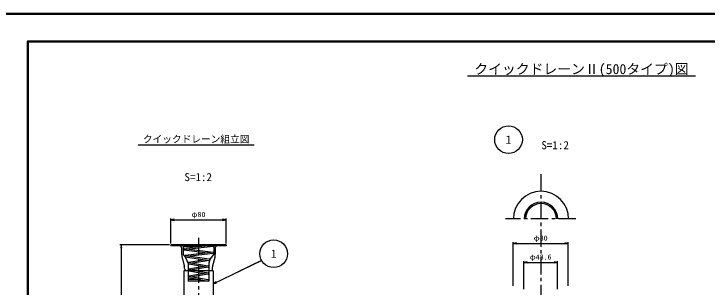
# Model space of a CAD drawing. Units: millimetres at full size, sheet at 1:1, with parts at other scales. Extents: x -850 to 1682, y -670 to 594.
# Drawn here: x 10 to 511, y 396 to 594 of the extents above; entities that cross this region are included whole.
import ezdxf
from ezdxf.enums import TextEntityAlignment as Align

# ---------------------------------------------------------------- set-up
doc = ezdxf.new("R2010")
doc.units = ezdxf.units.MM
doc.linetypes.add('USER1', pattern=[20, 12.5, -2.5, 2.5, -2.5])
for name, color, linetype, lineweight in [('D-BMK', 2, 'USER1', 25), ('D-BYP', 7, 'Continuous', 25), ('D-TTL', 2, 'Continuous', 50), ('DIM', 7, 'Continuous', 25)]:
    doc.layers.add(name, color=color, linetype=linetype, lineweight=lineweight)
doc.styles.add('ＭＳ ゴシック', font='')
doc.styles.get('ＭＳ ゴシック').set_extended_font_data('MS Gothic')

# ---------------------------------------------------------------- blocks, each defined once
blk = doc.blocks.new('open_arrow')
at = {"color": 0, "linetype": 'Continuous', "lineweight": -2}
blk.add_lwpolyline([(7.5, 1.25), (0, 0), (7.5, -1.25)], dxfattribs=at)

msp = doc.modelspace()

# ---------------------------------------------------------------- linework, layer by layer
at = {"layer": 'D-BMK'}
for p, q in [((391.014, 477.716), (391.014, 135.41)), ((416.514, 445.393), (365.513, 445.393)), ((143.499, 431.672), (143.499, 146.3))]:
    msp.add_line(p, q, dxfattribs=at)
at = {"layer": 'D-BYP'}
for p, q in [((338, 549), (503, 549)), ((99.836, 499.082), (183.836, 499.082)), ((163.499, 426.672), (123.499, 426.672)), ((123.499, 426.672), (123.499, 425.872)), ((132.349, 426.672), (132.349, 419.872)), ((154.149, 426.372), (132.849, 426.372)), ((154.149, 426.372), (132.849, 423.872)), ((154.649, 426.672), (154.649, 419.872)), ((163.499, 426.672), (163.499, 425.872)), ((163.499, 425.872), (123.499, 425.872)), ((131.349, 424.372), (131.349, 419.872)), ((154.149, 425.372), (132.669, 422.906)), ((145.629, 425.372), (132.849, 425.372)), ((132.849, 422.872), (150.024, 420.856)), ((154.149, 421.372), (134.155, 418.872)), ((136.732, 423.372), (154.149, 421.372)), ((155.649, 424.372), (155.649, 419.872)), ((131.662, 417.412), (133.236, 411.332)), ((134.155, 418.872), (151.372, 416.372)), ((134.155, 417.872), (151.372, 415.372)), ((154.149, 420.372), (137.856, 418.335)), ((155.336, 417.412), (153.762, 411.332)), ((148.363, 415.809), (136.462, 413.872)), ((136.462, 413.872), (150.499, 411.372)), ((136.462, 412.872), (150.499, 410.372)), ((151.372, 415.372), (139.354, 413.357)), ((132.824, 407.672), (132.824, 309.509)), ((154.174, 407.672), (132.824, 407.672)), ((133.549, 408.872), (133.549, 407.672)), ((147.695, 410.872), (136.499, 408.872)), ((136.499, 408.872), (150.536, 406.372)), ((136.499, 407.872), (150.536, 405.372)), ((150.499, 410.372), (139.303, 408.373)), ((153.449, 408.872), (153.449, 407.672)), ((154.174, 407.672), (154.174, 309.509)), ((147.729, 405.872), (136.499, 403.872)), ((136.499, 403.872), (150.536, 401.372)), ((136.499, 402.872), (150.536, 400.372)), ((144.921, 401.372), (136.499, 401.372)), ((150.536, 405.372), (139.306, 403.372)), ((150.999, 400.201), (135.999, 400.201)), ((150.536, 400.372), (136.499, 400.372))]:
    msp.add_line(p, q, dxfattribs=at)
for centre in [(367.77, 502.834), (197.901, 420.163)]:
    msp.add_circle(centre, 10, dxfattribs=at)
for centre, radius, start, end in [((391.26, 445.393), 20, 0, 180), ((391.26, 445.393), 12.15, 0, 180), ((391.26, 445.393), 11.15, 0, 180), ((132.849, 425.872), 0.5, 90, 270), ((154.149, 425.872), 0.5, 270, 90), ((129.849, 424.372), 1.5, 0, 90), ((132.849, 423.372), 0.5, 90, 270), ((154.149, 420.872), 0.5, 270, 104.25453), ((157.149, 424.372), 1.5, 90, 180), ((141.167, 419.872), 9.818, 180, 194.51106), ((123.032, 410.439), 13.259, 12.04264, 45.35494), ((134.155, 418.372), 0.5, 73.96698, 270), ((163.967, 410.439), 13.259, 134.64506, 167.95736), ((151.372, 415.872), 0.5, 253.47551, 90), ((145.831, 419.872), 9.818, 345.48894, 0), ((123.731, 408.872), 9.818, 0, 14.51106), ((136.462, 413.372), 0.5, 69.80265, 270), ((150.499, 410.872), 0.5, 270, 90), ((163.267, 408.872), 9.818, 165.48894, 180), ((136.499, 408.372), 0.5, 90, 270), ((150.536, 405.872), 0.5, 270, 90), ((136.499, 403.372), 0.5, 90, 270), ((136.499, 400.872), 0.5, 90, 270), ((150.536, 400.872), 0.5, 270, 90)]:
    msp.add_arc(centre, radius, start, end, dxfattribs=at)
at = {"layer": 'D-TTL'}
for points in [[(0, 0), (841, 0), (841, 594), (0, 594)], [(20, 20), (821, 20), (821, 574), (20, 574)]]:
    msp.add_lwpolyline(points, close=True, dxfattribs=at)
at = {"layer": 'DIM'}
for p, q in [((123.499, 427.672), (123.499, 445.687)), ((123.499, 444.687), (163.499, 444.687)), ((163.499, 427.672), (163.499, 445.687)), ((122.499, 426.672), (86.676, 426.672)), ((87.676, 426.672), (87.676, 172.259)), ((371.014, 396.871), (371.014, 428.633)), ((371.014, 427.633), (411.014, 427.633)), ((411.014, 396.871), (411.014, 428.633)), ((135.999, 413.205), (135.999, 400.201)), ((150.999, 413.205), (150.999, 400.201)), ((378.864, 394.571), (378.864, 414.886)), ((378.864, 413.886), (403.164, 413.886)), ((403.164, 394.571), (403.164, 414.886))]:
    msp.add_line(p, q, dxfattribs=at)
msp.add_lwpolyline([(154.174, 398.311), (189.129, 415.363), (171.651, 406.837)], dxfattribs=at)

# ---------------------------------------------------------------- block references
at = {"layer": 'DIM', "xscale": 0.333, "yscale": 0.333}
for p in [(123.499, 444.687), (371.014, 427.633), (378.864, 413.886)]:
    msp.add_blockref('open_arrow', p, dxfattribs=at)
for p, rotation in [((163.499, 444.687), 180), ((87.676, 426.672), 270), ((411.014, 427.633), 180), ((403.164, 413.886), 180), ((154.174, 398.311), 26)]:
    msp.add_blockref('open_arrow', p, dxfattribs=dict(at, rotation=rotation))

# ---------------------------------------------------------------- texts
at = {"layer": 'D-BYP', "style": 'ＭＳ ゴシック'}
for s, height, p in [(' クイックドレーンⅡ(500タイプ)図 ', 7.331, (420.5, 554)), ('1', 5.865, (367.77, 502.834)), ('S=1:2', 5.865, (401.489, 498.833)), ('S=1:2', 5.865, (143.334, 475.723)), ('1', 5.865, (197.901, 420.163))]:
    msp.add_text(s, height=height, dxfattribs=at).set_placement(p, align=Align.MIDDLE_CENTER)
msp.add_text(' クイックドレーン組立図 ', height=5.132, dxfattribs=at).set_placement((99.836, 499.082), align=Align.BOTTOM_LEFT)
at = {"layer": 'DIM', "style": 'ＭＳ ゴシック'}
for s, p in [('φ80', (143.499, 448.594)), ('φ80', (391.014, 431.539)), ('φ48.6', (391.014, 417.792))]:
    msp.add_text(s, height=3.666, dxfattribs=at).set_placement(p, align=Align.MIDDLE_CENTER)

doc.saveas('drawing.dxf')
